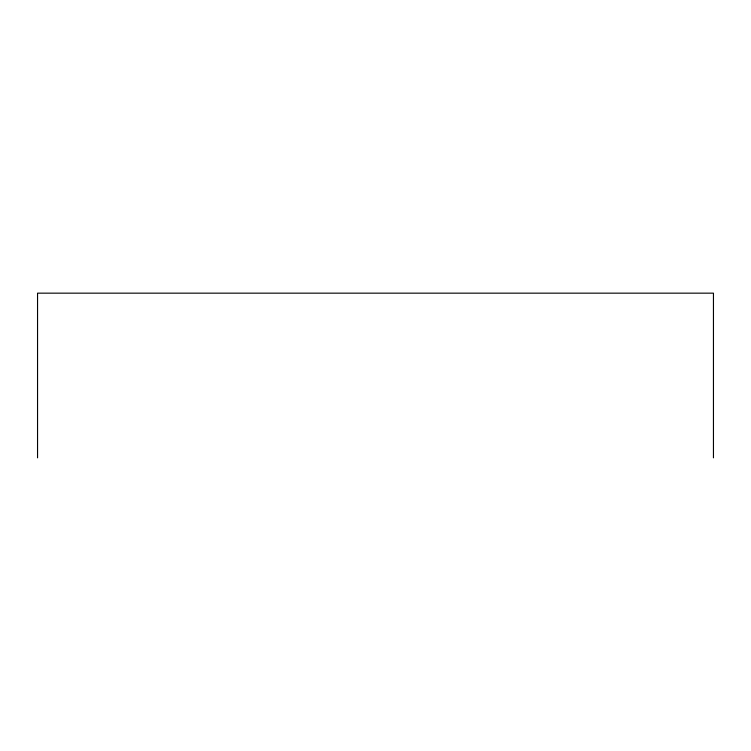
<?xml version="1.0" encoding="UTF-8"?>
<svg xmlns="http://www.w3.org/2000/svg" width="751" height="751" viewBox="0 0 751 751"><rect width="100%" height="100%" fill="white"/><g stroke="black" fill="none" stroke-linecap="round" stroke-linejoin="round"><path stroke-width="1.13" d="M713.45 457.838L713.45 293.162L37.55 293.162L37.55 457.838"/></g></svg>
